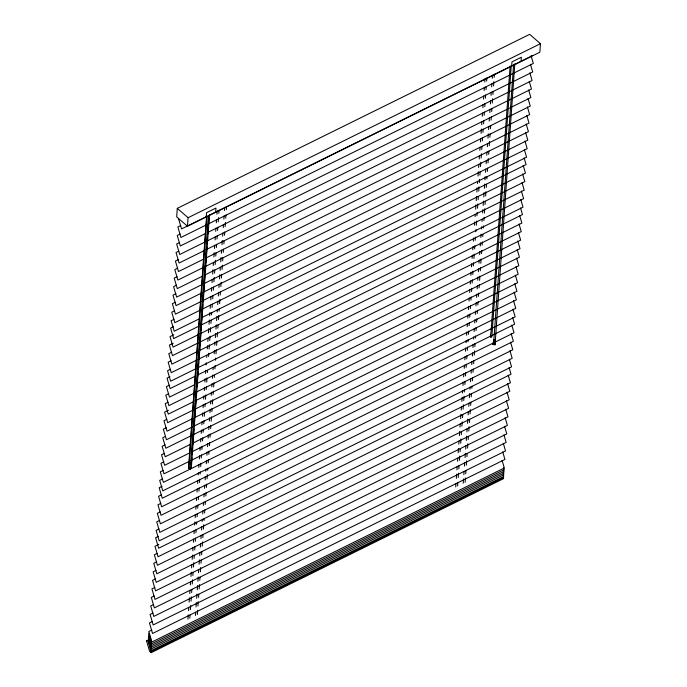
<?xml version="1.0" encoding="UTF-8"?>
<svg xmlns="http://www.w3.org/2000/svg" width="687" height="687" viewBox="0 0 687 687"><rect width="100%" height="100%" fill="white"/><g stroke="black" fill="none" stroke-linecap="round" stroke-linejoin="round"><path stroke-width="1.03" d="M177.289 208.359L176.679 216.877L187.465 226.229L539.845 52.229L540.454 43.702L529.668 34.35L177.289 208.359L188.075 217.71L187.465 226.229M151.174 652.65L148.177 641.083L146.546 640.799L149.611 651.302L151.174 652.65L503.545 478.641L503.623 477.577L151.243 651.585M206.255 216.955L206.564 212.695L215.958 208.049L215.658 212.309M206.512 217.255L188.564 467.598L188.753 468.56L190.127 468.946L191.295 468.371L209.475 214.816M206.856 216.087L188.753 468.56L191.295 468.371L191.106 467.4L190.127 468.946L208.298 215.4M191.338 464.197L191.793 457.774M192.025 454.562L192.489 448.147M192.721 444.936L193.176 438.521M193.408 435.309L193.871 428.894M194.095 425.682L194.558 419.259M194.79 416.056L195.245 409.632M195.477 406.421L195.941 400.006M196.164 396.794L196.551 391.444M196.86 387.167L197.238 381.817M197.547 377.541L197.933 372.191M198.165 368.979L198.62 362.564M198.852 359.353L199.316 352.929M199.539 349.726L200.003 343.302M200.235 340.091L200.69 333.676M200.922 330.464L201.385 324.049M201.609 320.838L202.072 314.414M202.304 311.211L202.759 304.788M202.991 301.576L203.455 295.161M203.687 291.949L204.142 285.534M204.374 282.323L204.838 275.908M205.061 272.696L205.525 266.273M205.756 263.069L206.212 256.646M206.444 253.434L206.907 247.019M207.13 243.808L207.594 237.393M207.826 234.181L208.281 227.758M208.513 224.555L208.977 218.131M187.92 619.167L188.221 614.891M188.53 610.614L188.762 607.411M189.14 602.07L189.449 597.793M189.758 593.525L189.981 590.322M190.368 584.981L190.6 581.769M190.977 576.427L191.287 572.159M191.596 567.883L191.819 564.68M192.205 559.338L192.515 555.062M192.815 550.794L193.047 547.582M193.433 542.241L193.657 539.037M194.043 533.696L194.275 530.493M194.653 525.151L194.885 521.94M195.194 517.672L195.426 514.469M195.804 509.127L196.035 505.915M196.422 500.574L196.645 497.371M197.032 492.029L197.263 488.826M197.641 483.485L197.873 480.282M198.26 474.932L198.406 472.802M198.792 467.461L199.024 464.249M199.402 458.907L199.634 455.704M200.02 450.363L200.243 447.16M200.63 441.818L200.862 438.615M201.239 433.274L201.471 430.062M201.858 424.721L202.081 421.517M202.467 416.176L202.699 412.973M203.077 407.631L203.309 404.428M203.695 399.078L203.919 395.875M204.305 390.534L204.537 387.331M204.915 381.989L205.147 378.786M205.533 373.445L205.756 370.233M206.143 364.891L206.298 362.762M206.684 357.42L206.83 355.282M207.294 348.867L207.526 345.664M207.826 341.387L208.058 338.184M208.444 332.843L208.745 328.575M209.054 324.298L209.363 320.022M209.664 315.754L209.896 312.542M210.205 308.274L210.428 305.071M210.815 299.73L211.046 296.518M211.424 291.176L211.656 287.973M212.043 282.632L212.274 279.429M212.652 274.087L212.961 269.811M213.262 265.534L213.494 262.331M213.88 256.99L214.181 252.722M214.49 248.445L214.722 245.242M215.1 239.9L215.332 236.689M215.718 231.347L215.95 228.144M216.328 222.803L216.56 219.6M216.937 214.258L217.169 211.055M189.801 618.24L190.024 615.028M190.411 609.687L190.72 605.419M191.02 601.142L191.33 596.866M191.639 592.598L191.862 589.394M192.248 584.053L192.558 579.776M192.858 575.5L193.09 572.297M193.476 566.955L193.777 562.679M194.086 558.411L194.318 555.199M194.696 549.858L194.928 546.654M195.314 541.313L195.537 538.11M195.924 532.769L196.156 529.565M196.534 524.224L196.688 522.086M197.075 516.744L197.298 513.541M197.684 508.2L197.916 504.988M198.294 499.647L198.526 496.443M198.912 491.102L199.136 487.899M199.522 482.557L199.754 479.346M200.132 474.004L200.286 471.875M200.673 466.533L200.905 463.321M201.282 457.98L201.514 454.777M201.901 449.435L202.124 446.232M202.51 440.891L202.742 437.688M203.12 432.338L203.352 429.135M203.738 423.793L203.962 420.59M204.271 416.313L204.58 412.045M204.958 406.704L205.19 403.492M205.499 399.224L205.799 394.948M206.186 389.606L206.418 386.403M206.718 382.127L207.027 377.859M207.414 372.517L207.56 370.379M208.556 356.484L208.788 353.281M209.097 349.013L209.398 344.737M209.707 340.46L210.016 336.192M210.316 331.915L210.626 327.639M210.935 323.371L211.167 320.168M211.544 314.826L211.699 312.688M212.085 307.347L212.309 304.135M212.695 298.793L212.927 295.59M213.305 290.249L213.537 287.046M213.923 281.704L214.224 277.428M214.533 273.16L214.765 269.948M215.143 264.607L215.452 260.339M215.761 256.062L215.984 252.859M216.371 247.518L216.603 244.314M216.98 238.973L217.212 235.761M217.599 230.42L217.822 227.217M218.208 221.875L218.518 217.599M218.818 213.331L219.05 210.128M195.434 615.449L195.666 612.246M196.044 606.904L196.353 602.628M196.662 598.36L196.963 594.083M197.272 589.815L197.581 585.539M197.882 581.262L198.191 576.994M198.5 572.718L198.732 569.514M199.11 564.173L199.419 559.896M199.719 555.628L199.951 552.417M200.338 547.075L200.57 543.872M200.947 538.531L201.179 535.328M201.557 529.986L201.789 526.774M202.176 521.433L202.33 519.303M202.708 513.962L202.94 510.75M203.326 505.409L203.55 502.206M203.936 496.864L204.168 493.661M204.546 488.32L204.778 485.116M205.164 479.766L205.387 476.563M205.774 471.222L205.928 469.084M206.306 463.742L206.538 460.539M206.924 455.198L207.148 451.994M207.534 446.653L207.766 443.45M208.144 438.108L208.376 434.897M208.762 429.555L208.985 426.352M209.372 421.011L209.604 417.808M209.982 412.466L210.213 409.263M210.6 403.913L210.832 400.71M211.21 395.368L211.441 392.165M211.819 386.824L212.051 383.621M212.438 378.279L212.669 375.068M213.047 369.726L213.202 367.597M214.198 353.702L214.43 350.499M214.808 345.157L215.04 341.954M215.349 337.678L215.649 333.41M215.958 329.133L216.268 324.857M216.568 320.589L216.877 316.312M217.186 312.035L217.341 309.906M217.719 304.556L217.951 301.353M218.329 296.011L218.56 292.808M218.947 287.467L219.179 284.263M219.557 278.922L219.866 274.645M220.166 270.369L220.398 267.166M220.785 261.824L221.085 257.556M221.394 253.28L221.626 250.077M222.013 244.735L222.313 240.459M222.622 236.182L222.854 232.979M223.232 227.637L223.464 224.434M223.85 219.093L224.074 215.89M224.46 210.548L224.692 207.337M197.315 614.522L197.624 610.254M197.925 605.977L198.234 601.7M198.543 597.432L198.766 594.229M199.153 588.888L199.462 584.611M199.762 580.335L199.994 577.132M200.381 571.79L200.681 567.514M200.99 563.246L201.222 560.034M201.6 554.692L201.832 551.489M202.218 546.148L202.519 541.88M202.828 537.603L203.06 534.4M203.438 529.059L203.747 524.782M204.056 520.506L204.202 518.376M204.589 513.034L204.82 509.823M205.198 504.481L205.43 501.278M205.817 495.937L206.048 492.734M206.426 487.392L206.658 484.18M207.036 478.839L207.345 474.571M207.654 470.294L207.809 468.156M208.187 462.815L208.419 459.612M208.805 454.27L209.028 451.067M209.415 445.726L209.647 442.522M210.024 437.172L210.256 433.969M210.643 428.628L210.866 425.425M211.175 421.148L211.484 416.88M211.862 411.539L212.094 408.327M212.403 404.059L212.704 399.782M213.09 394.441L213.322 391.238M213.623 386.961L213.932 382.693M214.318 377.352L214.464 375.214M214.928 368.799L215.16 365.596M215.538 360.254L215.692 358.116M216.001 353.848L216.302 349.571M216.611 345.295L216.92 341.027M217.229 336.75L217.53 332.474M217.839 328.206L218.071 325.003M218.449 319.661L218.758 315.385M219.067 311.108L219.213 308.97M219.6 303.628L219.909 299.36M220.209 295.084L220.441 291.881M220.828 286.539L221.128 282.263M221.437 277.995L221.669 274.783M222.047 269.441L222.356 265.173M222.665 260.897L222.889 257.694M223.275 252.352L223.507 249.149M223.885 243.808L224.117 240.596M224.503 235.255L224.726 232.051M225.113 226.71L225.422 222.433M225.722 218.165L225.954 214.962M226.341 209.612L226.564 206.409M455.721 486.92L455.953 483.717M456.34 478.375L456.64 474.099M456.949 469.822L457.181 466.619M457.559 461.278L457.791 458.074M458.177 452.733L458.478 448.456M458.787 444.188L459.019 440.977M459.397 435.635L459.706 431.367M460.015 427.091L460.238 423.888M460.625 418.546L460.934 414.27M461.235 410.002L461.466 406.79M461.853 401.448L462.153 397.18M462.463 392.904L462.617 390.766M463.004 385.424L463.227 382.221M463.613 376.88L463.845 373.676M464.223 368.335L464.455 365.123M464.841 359.782L465.065 356.579M465.451 351.237L465.683 348.034M466.061 342.693L466.215 340.554M466.602 335.213L466.825 332.01M467.212 326.668L467.443 323.465M467.821 318.115L468.053 314.912M468.44 309.571L468.663 306.368M469.049 301.026L469.281 297.823M469.659 292.482L469.891 289.27M470.277 283.929L470.501 280.725M470.887 275.384L471.119 272.181M471.497 266.839L471.729 263.636M472.115 258.295L472.338 255.083M472.725 249.742L472.957 246.539M473.334 241.197L473.566 237.994M474.485 225.173L474.717 221.97M475.103 216.628L475.249 214.49M475.636 209.149L475.945 204.872M476.246 200.604L476.555 196.327M476.864 192.051L477.164 187.783M477.474 183.506L477.628 181.368M478.006 176.027L478.315 171.75M478.624 167.482L478.848 164.279M479.234 158.937L479.466 155.726M479.844 150.384L480.076 147.181M480.462 141.84L480.694 138.637M481.072 133.295L481.381 129.019M481.681 124.751L481.913 121.539M482.3 116.197L482.532 112.994M482.909 107.653L483.141 104.45M483.519 99.108L483.751 95.897M484.137 90.555L484.369 87.352M484.747 82.011L484.979 78.807M457.602 485.992L457.834 482.789M458.22 477.448L458.521 473.171M458.83 468.895L459.062 465.692M459.44 460.35L459.749 456.082M460.058 451.806L460.281 448.602M460.668 443.261L460.977 438.984M461.278 434.708L461.509 431.505M461.896 426.163L462.196 421.887M462.506 417.619L462.737 414.416M463.115 409.074L463.424 404.798M463.734 400.521L464.034 396.253M464.343 391.976L464.498 389.838M464.876 384.497L465.108 381.294M465.494 375.952L465.717 372.749M466.104 367.408L466.336 364.196M466.713 358.854L466.945 355.651M467.332 350.31L467.555 347.107M467.941 341.765L468.096 339.627M468.474 334.286L468.706 331.082M469.092 325.741L469.324 322.529M469.702 317.188L469.934 313.985M470.32 308.643L470.543 305.44M470.93 300.099L471.162 296.896M471.54 291.554L471.771 288.342M472.158 283.001L472.381 279.798M472.768 274.457L472.999 271.253M473.377 265.912L473.609 262.709M473.918 258.432L474.219 254.156M474.605 248.814L474.837 245.611M475.215 240.27L475.447 237.067M475.833 231.725L475.979 229.587M476.289 225.31L476.598 221.042M476.976 215.701L477.207 212.489M477.517 208.221L477.817 203.945M478.126 199.668L478.358 196.465M478.736 191.123L479.045 186.855M479.354 182.579L479.586 179.376M479.887 175.099L480.119 171.896M480.505 166.555L480.806 162.278M481.115 158.01L481.424 153.733M481.724 149.457L481.956 146.254M482.343 140.912L482.566 137.709M482.952 132.368L483.184 129.156M483.562 123.815L483.794 120.611M484.18 115.27L484.404 112.067M484.79 106.725L485.022 103.522M485.4 98.181L485.632 94.969M486.018 89.628L486.241 86.425M486.628 81.083L486.86 77.88M463.244 483.21L463.545 478.933M463.854 474.657L464.086 471.454M464.464 466.112L464.695 462.909M465.082 457.568L465.382 453.291M465.692 449.023L465.923 445.811M466.301 440.47L466.61 436.202M466.92 431.925L467.151 428.722M467.529 423.381L467.838 419.104M468.139 414.836L468.371 411.625M468.757 406.283L468.989 403.08M469.367 397.739L469.676 393.462M469.977 389.194L470.131 387.056M470.518 381.714L470.75 378.511M471.127 373.17L471.359 369.958M471.746 364.617L471.969 361.414M472.355 356.072L472.587 352.869M472.965 347.528L473.197 344.324M473.583 338.983L473.729 336.845M474.116 331.503L474.348 328.3M474.726 322.95L474.957 319.747M475.344 314.406L475.567 311.202M475.954 305.861L476.185 302.658M476.563 297.316L476.795 294.105M477.182 288.763L477.405 285.56M477.791 280.219L478.023 277.016M478.401 271.674L478.633 268.471M479.019 263.13L479.251 259.918M479.629 254.576L479.861 251.373M480.239 246.032L480.471 242.829M480.857 237.487L481.089 234.284M481.467 228.943L481.621 226.804M482.008 221.463L482.154 219.325M482.618 212.91L482.849 209.707M483.15 205.439L483.459 201.162M483.768 196.886L484.069 192.618M484.378 188.341L484.687 184.064M484.988 179.796L485.22 176.585M485.529 172.317L485.761 169.114M486.138 163.772L486.37 160.56M486.748 155.219L486.98 152.016M487.366 146.675L487.598 143.471M487.976 138.13L488.285 133.853M488.586 129.585L488.818 126.374M489.204 121.032L489.436 117.829M489.814 112.488L490.046 109.285M490.432 103.943L490.655 100.731M491.042 95.39L491.274 92.187M491.652 86.845L491.883 83.642M492.27 78.301L492.493 75.098M465.125 482.283L465.425 478.006M465.734 473.729L465.966 470.526M466.344 465.185L466.653 460.917M466.962 456.64L467.186 453.437M467.572 448.096L467.881 443.819M468.182 439.543L468.414 436.339M468.8 430.998L469.101 426.721M469.41 422.453L469.642 419.25M470.02 413.909L470.329 409.632M470.638 405.356L470.861 402.153M471.248 396.811L471.48 393.608M471.857 388.267L472.012 386.128M472.398 380.787L472.622 377.584M473.008 372.242L473.24 369.031M473.618 363.689L473.85 360.486M474.236 355.145L474.537 350.868M474.846 346.6L475.078 343.397M475.456 338.056L475.61 335.917M475.997 330.576L476.228 327.364M476.606 322.023L476.838 318.82M477.225 313.478L477.448 310.275M477.834 304.934L478.066 301.73M478.444 296.389L478.676 293.177M479.062 287.836L479.286 284.633M479.595 280.356L479.904 276.088M480.282 270.747L480.514 267.544M480.823 263.267L481.123 258.99M481.51 253.649L481.742 250.446M482.119 245.104L482.351 241.901M482.738 236.56L482.884 234.422M483.347 228.007L483.502 225.877M483.88 220.536L484.112 217.324M484.421 213.056L484.721 208.779M485.031 204.503L485.262 201.3M485.649 195.958L485.949 191.69M486.259 187.414L486.49 184.21M486.868 178.869L487.023 176.731M487.409 171.389L487.633 168.186M488.019 162.845L488.328 158.568M488.629 154.292L488.861 151.088M489.247 145.747L489.548 141.47M489.857 137.202L490.089 133.991M490.466 128.649L490.698 125.446M491.085 120.105L491.308 116.902M491.694 111.56L491.926 108.357M492.304 103.016L492.613 98.739M492.923 94.463L493.146 91.259M493.532 85.918L493.841 81.641M494.142 77.373L494.374 74.17M510.098 66.15L490.999 332.56L490.415 334.672L490.647 337.506L491.823 336.922L511.274 65.566M511.652 66.15L511.961 61.89L521.356 57.244L521.047 61.504M514.795 63.822L495.044 344.78L492.974 344.573L493.867 340.022L513.627 64.406M492.974 344.573L493.867 340.022L495.044 339.447L495.044 344.78L493.867 340.022M188.075 217.71L540.454 43.702M180.741 225.542L177.864 226.959L180.93 237.462L206.856 224.658M206.504 216.611L181.54 228.934L178.474 218.44M209.389 215.186L532.957 55.407M180.131 234.061L177.255 235.486L180.32 245.98L205.284 233.657M208.779 223.713L533.31 63.453L531.077 55.819M179.522 242.588L176.645 244.005L179.711 254.508L204.674 242.176M208.161 232.232L532.7 71.98L530.467 64.338M178.912 251.107L176.035 252.533L179.101 263.027L204.065 250.703M207.551 240.759L532.09 80.499L529.857 72.865M178.302 259.634L175.417 261.051L178.491 271.554L203.455 259.222M205.98 249.75L531.472 89.027L529.248 81.384M177.693 268.153L174.807 269.579L177.873 280.073L202.837 267.75M205.37 258.278L530.862 97.545L528.638 89.911M177.083 276.681L174.197 278.098L177.263 288.6L202.227 276.268M204.76 266.796L530.252 106.073L528.028 98.43M176.465 285.199L173.588 286.625L176.653 297.119L202.579 284.324M205.112 274.852L529.643 114.592L527.41 106.957M175.855 293.718L172.978 295.144L176.044 305.646L201.969 292.842M204.503 283.37L529.033 123.119L526.8 115.476M175.245 302.246L172.368 303.671L175.434 314.165L201.36 301.37M203.884 291.898L528.423 131.638L526.19 124.004M174.635 310.764L171.759 312.19L174.824 322.692L199.788 310.361M203.275 300.417L527.814 140.165L525.581 132.522M174.026 319.292L171.14 320.717L174.215 331.211L199.178 318.888M202.665 308.944L527.195 148.684L524.971 141.05M173.493 326.668L170.616 328.094L173.682 338.597L198.646 326.265M202.055 317.463L526.586 157.211L524.361 149.568M173.845 334.724L170.007 336.621L173.072 347.115L198.036 334.792M200.57 325.32L526.062 164.588L524.104 157.907M173.236 343.242L169.397 345.14L172.463 355.643L198.388 342.839M199.951 333.839L525.452 173.115L523.219 165.473M171.664 352.242L168.779 353.668L171.853 364.162L197.77 351.358M200.303 341.894L524.834 181.634L522.609 174M171.054 360.761L168.169 362.186L171.235 372.689L197.16 359.885M199.694 350.413L524.224 190.162L522 182.519M170.445 369.288L167.559 370.714L170.625 381.208L196.551 368.404M199.084 358.94L523.614 198.68L521.381 191.046M169.912 376.665L167.035 378.09L170.101 388.593L195.065 376.261M198.474 367.459L523.005 207.199L520.772 199.565M169.303 385.192L166.417 386.618L169.491 397.112L194.455 384.789M197.942 374.844L522.472 214.584L520.523 207.903M168.693 393.711L165.807 395.137L168.873 405.639L193.837 393.308M196.37 383.835L521.862 223.103L519.638 215.469M168.083 402.238L165.198 403.664L168.263 414.158L193.227 401.835M195.761 392.363L521.253 231.631L519.02 223.996M168.427 410.285L164.588 412.183L167.654 422.685L193.579 409.881M195.151 400.882L520.643 240.149L518.41 232.515M166.855 419.285L163.978 420.702L167.044 431.204L192.97 418.4M195.503 408.928L520.033 248.677L517.8 241.043M166.245 427.803L163.369 429.229L166.434 439.732L192.36 426.928M194.885 417.456L519.424 257.196L517.191 249.561M165.636 436.331L162.759 437.748L165.825 448.25L191.742 435.446M194.275 425.974L518.814 265.723L516.581 258.089M165.026 444.85L162.141 446.275L165.215 456.778L190.179 444.446M193.665 434.502L518.196 274.242L515.971 266.608M164.416 453.377L161.531 454.794L164.597 465.297L189.56 452.973M193.056 443.021L517.586 282.769L515.362 275.135M163.807 461.896L160.921 463.321L163.987 473.824L188.951 461.492M192.446 451.548L516.976 291.288L514.743 283.654M163.188 470.423L160.311 471.84L163.377 482.343L515.757 308.334L513.524 300.7M190.874 460.548L516.366 299.815L514.134 292.181M162.579 478.942L159.702 480.368L162.767 490.87L515.147 316.862L512.914 309.227M189.157 467.306L188.564 467.598L189.895 468.517M162.055 486.327L159.169 487.744L162.235 498.247L514.615 324.238L512.665 317.557M161.445 494.846L158.56 496.272L161.625 506.774L514.005 332.766L511.772 325.131M160.827 503.373L157.95 504.79L161.016 515.293L513.395 341.284L511.162 333.65M160.217 511.892L157.34 513.318L160.406 523.82L512.785 349.812L510.553 342.178M159.607 520.42L156.73 521.837L159.796 532.339L512.176 358.331L509.943 350.696M158.998 528.938L156.121 530.364L159.186 540.858L511.557 366.858L509.333 359.224M158.465 536.324L155.588 537.741L158.654 548.243L511.034 374.235L509.084 367.554M158.817 544.37L154.979 546.268L158.044 556.771L510.424 382.762L508.191 375.128M157.246 553.37L154.369 554.787L157.435 565.289L509.806 391.281L507.581 383.647M156.636 561.889L153.751 563.314L156.825 573.808L509.196 399.808L506.972 392.174M156.026 570.416L153.141 571.833L156.207 582.336L508.586 408.327L506.353 400.693M155.417 578.935L152.531 580.36L155.597 590.854L507.976 416.854L505.744 409.22M154.798 587.462L151.921 588.879L154.987 599.382L507.367 425.373L505.134 417.739M154.189 595.981L151.312 597.407L154.377 607.901L506.757 433.901L504.524 426.266M153.579 604.508L150.702 605.925L153.768 616.428L506.147 442.419L503.914 434.785M152.969 613.027L150.092 614.453L153.158 624.947L505.529 450.947L503.305 443.313M152.359 621.555L149.474 622.972L152.548 633.474L504.919 459.466L502.695 451.831M151.75 630.073L148.864 631.499L151.93 641.993L504.31 467.993L502.085 460.359M146.546 640.799L148.469 639.855M503.631 467.787L504.189 469.693L151.81 643.702L148.744 633.199M503.511 469.487L504.069 471.402L151.69 645.402L148.624 634.908M503.107 470.243L503.949 473.103L151.569 647.111L148.504 636.609M503.262 472.896L503.82 474.811L151.449 648.811L148.375 638.317M503.142 474.605L503.7 476.512L151.32 650.52L148.255 640.018"/></g></svg>
